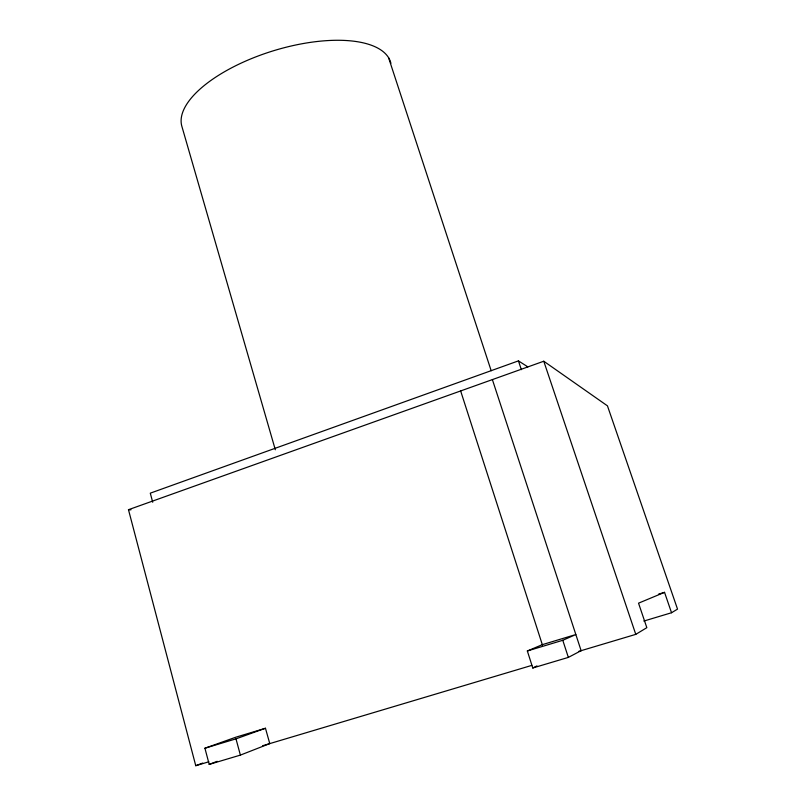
<?xml version="1.0" encoding="UTF-8"?>
<svg xmlns="http://www.w3.org/2000/svg" width="806" height="806" viewBox="0 0 806 806"><rect width="100%" height="100%" fill="white"/><g stroke="black" fill="none" stroke-linecap="round" stroke-linejoin="round"><path stroke-width="1.21" d="M578.718 651.389L635.773 634.362L646.835 627.673L638.533 603.17L664.537 592.339L671.539 612.741L643.833 621.063M671.539 612.741L677.524 609.124L607.452 405.851L543.768 361.229L128.476 509.704L195.757 765.7L208.875 761.781M527.346 650.976L562.779 640.286L575.837 634.544L542.287 644.669L527.346 650.976L532.776 667.993L568.351 657.394L581.156 650.654M532.776 667.993L536.967 665.917M240.379 755.111L269.768 743.606L265.466 728.261L235.846 737.198L204.915 748.22L209.207 764.4L240.379 755.111L235.987 738.85L265.466 728.261M209.207 764.4L217.177 761.317M195.757 765.7L202.699 763.06M527.829 366.871L518.429 360.876L150.289 493.171L152.717 502.249M658.512 594.173L664.537 592.339M204.915 748.22L235.987 738.85M262.635 745.731L531.819 665.383M128.476 509.704L130.985 509.805M460.649 390.95L542.468 645.122M492.395 379.636L581.126 650.674M543.768 361.229L635.773 634.362M518.429 360.876L521.351 369.662M388.593 57.74L491.186 370.74M562.779 640.286L568.351 657.394M275.32 449.768L181.985 126.744A109.193 45.479 -17.2 0 1 274.08 50.577A109.193 45.479 -17.2 0 1 390.91 63.291"/></g></svg>
